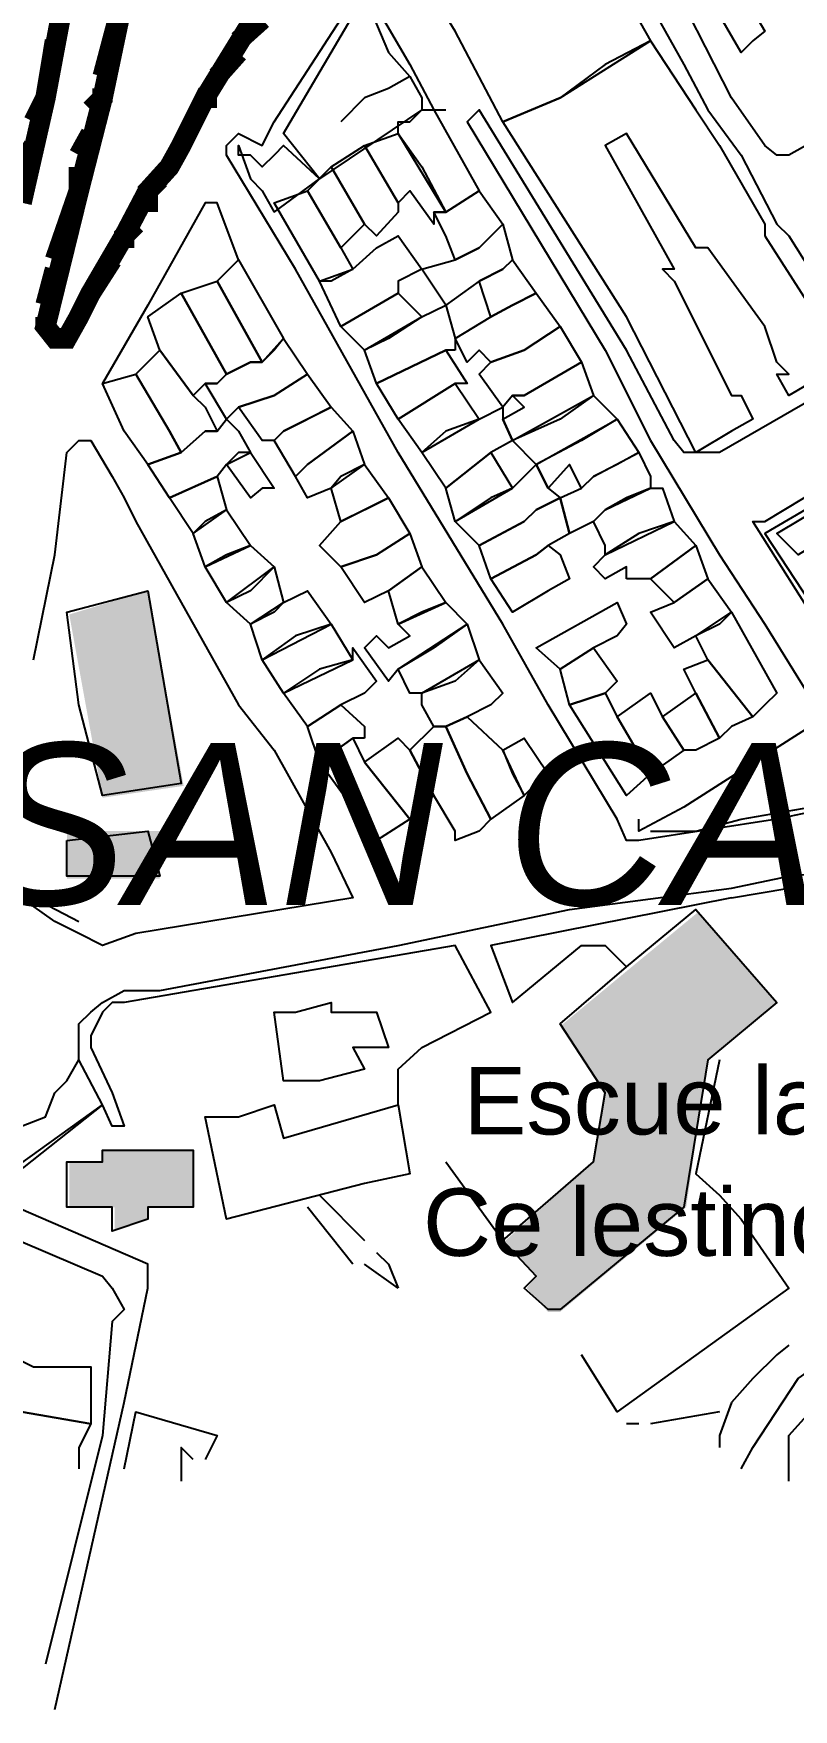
# Model space of a CAD drawing. Header units: millimetres. Extents: x -3588 to 75209, y -3737 to 38254.
# Drawn here: x 5809.5 to 5899.6, y 5032.3 to 5231.1 of the extents above; entities that cross this region are included whole.
import ezdxf

# ---------------------------------------------------------------- set-up
doc = ezdxf.new("R2010")
doc.units = ezdxf.units.MM
for name, color, linetype in [('H', 250, 'Continuous'), ('P', 253, 'Continuous'), ('T', 7, 'Continuous')]:
    doc.layers.add(name, color=color, linetype=linetype)

msp = doc.modelspace()

# ---------------------------------------------------------------- hatches: boundary and pattern name
at = {"layer": 'H', "linetype": 'Continuous'}
for points in [[(5817.714, 5140.452), (5813.761, 5162.185), (5823.075, 5165.002), (5827.316, 5141.861), (5817.714, 5140.452), (5817.714, 5140.452)], [(5813.473, 5130.85), (5824.483, 5130.85), (5824.483, 5136.499), (5813.473, 5136.499), (5813.473, 5130.85)], [(5871.918, 5079.478), (5870.494, 5079.478), (5867.965, 5082.295), (5869.086, 5083.703), (5865.133, 5087.656), (5875.871, 5097.258), (5877.28, 5105.452), (5871.918, 5113.342), (5880.096, 5120.128), (5888.29, 5126.897), (5897.604, 5116.175), (5889.41, 5109.389), (5886.866, 5091.897), (5871.918, 5079.478), (5871.918, 5079.478)], [(5819.122, 5089.064), (5819.122, 5091.897), (5813.761, 5091.897), (5813.761, 5097.258), (5817.714, 5097.258), (5817.714, 5098.667), (5823.075, 5098.667), (5828.436, 5098.667), (5828.436, 5091.897), (5823.075, 5091.897), (5823.075, 5090.489), (5819.122, 5089.064), (5819.122, 5089.064)]]:
    msp.add_hatch(color=256, dxfattribs=at).paths.add_polyline_path(points)

# ---------------------------------------------------------------- linework, layer by layer
at = {"layer": 'P'}
for points in [[(5886.594, 5295.144), (5884.049, 5293.736), (5879.808, 5289.783), (5874.447, 5284.422), (5867.677, 5277.636), (5863.724, 5273.411), (5859.483, 5268.05), (5854.122, 5262.673), (5847.353, 5251.662), (5840.583, 5240.94), (5829.845, 5223.448), (5827.028, 5217.798), (5820.258, 5207.076)], [(5877.28, 5227.401), (5871.918, 5223.448), (5865.133, 5220.615), (5859.483, 5231.337), (5852.714, 5242.348), (5870.494, 5251.662), (5882.641, 5230.217), (5877.28, 5227.401)], [(5920.458, 5231.337), (5920.458, 5230.217), (5920.458, 5228.809), (5911.143, 5223.448), (5899.013, 5216.662), (5897.604, 5216.662), (5896.196, 5217.798), (5892.243, 5223.448), (5884.049, 5239.531)], [(5894.772, 5230.217), (5893.363, 5228.809), (5888.002, 5238.123), (5889.41, 5239.531), (5890.819, 5236.987), (5892.243, 5238.123), (5896.196, 5231.337), (5894.772, 5230.217)], [(5808.112, 5211.013), (5810.944, 5223.448), (5813.473, 5236.987)], [(5848.761, 5236.987), (5850.169, 5234.17), (5854.122, 5227.401), (5856.955, 5222.023), (5858.363, 5222.023)], [(5881.232, 5236.987), (5886.594, 5227.401), (5889.41, 5222.023), (5893.363, 5216.662), (5897.604, 5208.484), (5899.013, 5207.076), (5905.782, 5196.337)], [(5814.897, 5197.474), (5813.473, 5194.929), (5812.064, 5194.929), (5810.944, 5196.337), (5814.897, 5212.437), (5817.714, 5223.448), (5820.258, 5235.578)], [(5854.122, 5225.976), (5855.547, 5223.448), (5855.547, 5222.023), (5843.4, 5213.845), (5839.159, 5219.207), (5848.761, 5235.578), (5851.594, 5228.809), (5854.122, 5225.976)], [(5904.374, 5139.316), (5897.604, 5137.908), (5881.232, 5135.363), (5879.808, 5135.363), (5878.688, 5137.908), (5870.494, 5151.463), (5865.133, 5161.049), (5852.714, 5181.374), (5840.583, 5203.123), (5832.389, 5216.662), (5832.389, 5217.798), (5833.797, 5219.207), (5836.63, 5217.798), (5838.038, 5220.615), (5845.944, 5232.762)], [(5888.002, 5222.023), (5890.819, 5217.798), (5896.196, 5208.484), (5896.196, 5207.076), (5905.782, 5192.112), (5899.013, 5188.159), (5897.604, 5190.688), (5899.013, 5190.688), (5897.604, 5192.112), (5896.196, 5196.337), (5889.41, 5205.652), (5888.002, 5205.652), (5879.808, 5219.207), (5877.28, 5217.798), (5885.457, 5203.123), (5884.049, 5203.123), (5885.457, 5201.699), (5892.243, 5188.159), (5893.363, 5188.159), (5894.772, 5185.327), (5892.243, 5183.918), (5888.002, 5181.374), (5879.808, 5197.474), (5865.133, 5220.615), (5871.918, 5223.448), (5882.641, 5230.217), (5888.002, 5222.023)], [(5854.122, 5225.976), (5851.594, 5224.568), (5848.761, 5223.448), (5845.944, 5220.615)], [(5854.122, 5220.615), (5855.547, 5222.023), (5856.955, 5222.023), (5862.316, 5212.437), (5858.363, 5209.893), (5852.714, 5219.207), (5852.714, 5220.615), (5854.122, 5220.615)], [(5906.918, 5190.688), (5890.819, 5181.374), (5889.41, 5181.374), (5888.002, 5181.374), (5886.594, 5181.374), (5885.457, 5182.798), (5879.808, 5193.521), (5862.316, 5222.023), (5860.908, 5220.615), (5877.28, 5193.521), (5882.641, 5182.798), (5890.819, 5169.243), (5896.196, 5161.049), (5902.966, 5150.039)], [(5855.547, 5215.254), (5858.363, 5209.893), (5856.955, 5209.893), (5856.955, 5208.484), (5854.122, 5212.437), (5852.714, 5211.013), (5848.761, 5217.798), (5852.714, 5219.207), (5855.547, 5215.254)], [(5838.038, 5209.893), (5843.4, 5213.845), (5839.159, 5217.798), (5838.038, 5216.662), (5836.63, 5215.254), (5835.222, 5216.662), (5833.797, 5216.662), (5833.797, 5217.798), (5835.222, 5213.845), (5836.63, 5212.437), (5838.038, 5209.893)], [(5852.714, 5211.013), (5852.714, 5209.893), (5850.169, 5207.076), (5848.761, 5208.484), (5844.808, 5215.254), (5848.761, 5217.798), (5852.714, 5211.013)], [(5847.353, 5207.076), (5845.944, 5205.652), (5841.991, 5212.437), (5844.808, 5215.254), (5848.761, 5208.484), (5847.353, 5207.076)], [(5844.808, 5201.699), (5843.4, 5201.699), (5838.038, 5211.013), (5841.991, 5212.437), (5845.944, 5205.652), (5847.353, 5203.123), (5844.808, 5201.699)], [(5862.316, 5205.652), (5859.483, 5204.243), (5858.363, 5207.076), (5856.955, 5209.893), (5858.363, 5209.893), (5862.316, 5212.437), (5865.133, 5208.484), (5862.316, 5205.652)], [(5833.797, 5204.243), (5831.269, 5211.013), (5829.845, 5211.013), (5823.075, 5198.882), (5817.714, 5189.568)], [(5862.316, 5201.699), (5858.363, 5198.882), (5855.547, 5203.123), (5859.483, 5204.243), (5862.316, 5205.652), (5865.133, 5208.484), (5866.269, 5204.243), (5865.133, 5203.123), (5862.316, 5201.699)], [(5820.258, 5207.076), (5816.305, 5200.29)], [(5850.169, 5205.652), (5852.714, 5207.076), (5855.547, 5203.123), (5852.714, 5201.699), (5852.714, 5200.29), (5845.944, 5196.337), (5843.4, 5201.699), (5847.353, 5203.123), (5850.169, 5205.652)], [(5838.038, 5193.521), (5836.63, 5192.112), (5831.269, 5201.699), (5833.797, 5204.243), (5839.159, 5194.929), (5838.038, 5193.521)], [(5866.269, 5198.882), (5863.724, 5197.474), (5862.316, 5201.699), (5865.133, 5203.123), (5866.269, 5204.243), (5869.086, 5200.29), (5866.269, 5198.882)], [(5835.222, 5192.112), (5832.389, 5190.688), (5827.028, 5200.29), (5831.269, 5201.699), (5836.63, 5192.112), (5835.222, 5192.112)], [(5816.305, 5200.29), (5814.897, 5197.474)], [(5831.269, 5189.568), (5829.845, 5189.568), (5828.436, 5188.159), (5824.483, 5193.521), (5823.075, 5197.474), (5827.028, 5200.29), (5832.389, 5190.688), (5831.269, 5189.568)], [(5851.594, 5194.929), (5848.761, 5193.521), (5845.944, 5196.337), (5852.714, 5200.29), (5855.547, 5197.474), (5851.594, 5194.929)], [(5867.677, 5193.521), (5863.724, 5192.112), (5862.316, 5193.521), (5860.908, 5192.112), (5859.483, 5194.929), (5863.724, 5197.474), (5866.269, 5198.882), (5869.086, 5200.29), (5871.918, 5196.337), (5867.677, 5193.521)], [(5859.483, 5193.521), (5858.363, 5193.521), (5850.169, 5189.568), (5848.761, 5193.521), (5855.547, 5197.474), (5858.363, 5198.882), (5859.483, 5194.929), (5859.483, 5193.521)], [(5866.269, 5188.159), (5865.133, 5186.751), (5862.316, 5190.688), (5863.724, 5192.112), (5867.677, 5193.521), (5871.918, 5196.337), (5874.447, 5192.112), (5867.677, 5188.159), (5866.269, 5188.159)], [(5825.62, 5183.918), (5821.667, 5190.688), (5824.483, 5193.521), (5828.436, 5188.159), (5829.845, 5186.751), (5831.269, 5183.918), (5829.845, 5183.918), (5827.028, 5181.374), (5825.62, 5183.918)], [(5831.269, 5189.568), (5832.389, 5190.688), (5835.222, 5192.112), (5836.63, 5192.112), (5839.159, 5194.929), (5841.991, 5190.688), (5838.038, 5188.159), (5833.797, 5186.751), (5832.389, 5185.327), (5829.845, 5189.568), (5831.269, 5189.568)], [(5859.483, 5189.568), (5852.714, 5185.327), (5850.169, 5189.568), (5858.363, 5193.521), (5860.908, 5189.568), (5859.483, 5189.568)], [(5871.918, 5185.327), (5866.269, 5182.798), (5865.133, 5185.327), (5867.677, 5186.751), (5866.269, 5188.159), (5867.677, 5188.159), (5874.447, 5192.112), (5875.871, 5188.159), (5871.918, 5185.327)], [(5820.258, 5183.918), (5817.714, 5189.568), (5821.667, 5190.688), (5825.62, 5183.918), (5827.028, 5181.374), (5823.075, 5179.966), (5820.258, 5183.918)], [(5841.991, 5185.327), (5839.159, 5183.918), (5838.038, 5182.798), (5836.63, 5182.798), (5833.797, 5186.751), (5838.038, 5188.159), (5841.991, 5190.688), (5844.808, 5186.751), (5841.991, 5185.327)], [(5858.363, 5183.918), (5855.547, 5181.374), (5852.714, 5185.327), (5859.483, 5189.568), (5862.316, 5185.327), (5858.363, 5183.918)], [(5874.447, 5182.798), (5869.086, 5179.966), (5866.269, 5182.798), (5875.871, 5188.159), (5878.688, 5185.327), (5874.447, 5182.798)], [(5833.797, 5181.374), (5832.389, 5179.966), (5831.269, 5178.557), (5825.62, 5176.013), (5823.075, 5179.966), (5827.028, 5181.374), (5829.845, 5183.918), (5831.269, 5183.918), (5832.389, 5185.327), (5833.797, 5183.918), (5835.222, 5181.374), (5833.797, 5181.374)], [(5839.159, 5183.918), (5844.808, 5186.751), (5847.353, 5183.918), (5841.991, 5179.966), (5840.583, 5178.557), (5838.038, 5182.798), (5839.159, 5183.918)], [(5862.316, 5185.327), (5865.133, 5186.751), (5865.133, 5185.327), (5866.269, 5182.798), (5863.724, 5181.374), (5858.363, 5177.149), (5855.547, 5181.374), (5862.316, 5185.327)], [(5878.688, 5179.966), (5875.871, 5178.557), (5874.447, 5177.149), (5873.039, 5179.966), (5870.494, 5177.149), (5869.086, 5179.966), (5878.688, 5185.327), (5881.232, 5181.374), (5878.688, 5179.966)], [(5845.944, 5178.557), (5844.808, 5177.149), (5841.991, 5176.013), (5840.583, 5178.557), (5841.991, 5179.966), (5847.353, 5183.918), (5848.761, 5179.966), (5845.944, 5178.557)], [(5809.52, 5156.824), (5812.064, 5169.243), (5813.473, 5181.374), (5814.897, 5182.798), (5816.305, 5182.798), (5818.834, 5178.557), (5820.258, 5176.013)], [(5836.63, 5177.149), (5835.222, 5176.013), (5832.389, 5179.966), (5835.222, 5181.374), (5838.038, 5177.149), (5836.63, 5177.149)], [(5863.724, 5176.013), (5859.483, 5173.196), (5858.363, 5177.149), (5863.724, 5181.374), (5866.269, 5177.149), (5863.724, 5176.013)], [(5879.808, 5176.013), (5877.28, 5174.604), (5875.871, 5173.196), (5873.039, 5171.788), (5871.918, 5176.013), (5874.447, 5177.149), (5875.871, 5178.557), (5881.232, 5181.374), (5882.641, 5178.557), (5882.641, 5177.149), (5879.808, 5176.013)], [(5901.557, 5162.474), (5894.772, 5173.196), (5896.196, 5173.196), (5909.735, 5181.374)], [(5913.688, 5181.374), (5912.568, 5181.374), (5896.196, 5171.788), (5901.557, 5163.594), (5906.918, 5154.28), (5913.688, 5142.149), (5915.096, 5142.149), (5924.699, 5143.269), (5926.107, 5142.149)], [(5913.688, 5179.966), (5915.096, 5178.557), (5900.133, 5169.243), (5897.604, 5171.788), (5913.688, 5181.374), (5913.688, 5179.966)], [(5848.761, 5174.604), (5845.944, 5173.196), (5844.808, 5177.149), (5848.761, 5179.966), (5851.594, 5176.013), (5848.761, 5174.604)], [(5870.494, 5177.149), (5871.918, 5176.013), (5869.086, 5174.604), (5867.677, 5173.196), (5862.316, 5170.363), (5859.483, 5173.196), (5866.269, 5177.149), (5869.086, 5179.966), (5870.494, 5177.149)], [(5829.845, 5173.196), (5828.436, 5171.788), (5825.62, 5176.013), (5831.269, 5178.557), (5832.389, 5174.604), (5829.845, 5173.196)], [(5820.258, 5176.013), (5821.667, 5173.196), (5827.028, 5163.594), (5833.797, 5151.463), (5838.038, 5146.102), (5844.808, 5133.955), (5847.353, 5128.594), (5821.667, 5124.353), (5817.714, 5122.944), (5814.897, 5124.353), (5812.064, 5125.777), (5808.112, 5128.594)], [(5850.169, 5169.243), (5845.944, 5167.835), (5843.4, 5170.363), (5845.944, 5173.196), (5851.594, 5176.013), (5854.122, 5171.788), (5850.169, 5169.243)], [(5873.039, 5171.788), (5870.494, 5170.363), (5869.086, 5169.243), (5863.724, 5166.426), (5862.316, 5170.363), (5867.677, 5173.196), (5869.086, 5174.604), (5871.918, 5176.013), (5873.039, 5171.788)], [(5881.232, 5171.788), (5877.28, 5169.243), (5877.28, 5170.363), (5875.871, 5173.196), (5877.28, 5174.604), (5882.641, 5177.149), (5884.049, 5177.149), (5885.457, 5173.196), (5881.232, 5171.788)], [(5832.389, 5169.243), (5829.845, 5167.835), (5828.436, 5171.788), (5832.389, 5174.604), (5835.222, 5170.363), (5832.389, 5169.243)], [(5850.169, 5169.243), (5854.122, 5171.788), (5855.547, 5167.835), (5851.594, 5165.002), (5848.761, 5163.594), (5845.944, 5167.835), (5850.169, 5169.243)], [(5879.808, 5166.426), (5879.808, 5167.835), (5877.28, 5166.426), (5875.871, 5167.835), (5877.28, 5169.243), (5885.457, 5173.196), (5888.002, 5170.363), (5882.641, 5166.426), (5881.232, 5166.426), (5879.808, 5166.426)], [(5835.222, 5165.002), (5832.389, 5163.594), (5829.845, 5167.835), (5835.222, 5170.363), (5838.038, 5167.835), (5835.222, 5165.002)], [(5870.494, 5165.002), (5866.269, 5162.474), (5863.724, 5166.426), (5869.086, 5169.243), (5870.494, 5170.363), (5871.918, 5169.243), (5873.039, 5166.426), (5870.494, 5165.002)], [(5884.049, 5165.002), (5882.641, 5166.426), (5888.002, 5170.363), (5889.41, 5166.426), (5885.457, 5163.594), (5884.049, 5165.002)], [(5838.038, 5162.474), (5835.222, 5161.049), (5832.389, 5163.594), (5838.038, 5167.835), (5839.159, 5163.594), (5838.038, 5162.474)], [(5855.547, 5162.474), (5852.714, 5161.049), (5851.594, 5165.002), (5855.547, 5167.835), (5858.363, 5163.594), (5855.547, 5162.474)], [(5890.819, 5161.049), (5888.002, 5159.641), (5885.457, 5158.233), (5882.641, 5162.474), (5885.457, 5163.594), (5889.41, 5166.426), (5892.243, 5162.474), (5890.819, 5161.049)], [(5814.897, 5151.463), (5813.473, 5162.474), (5823.075, 5165.002), (5827.028, 5142.149), (5817.714, 5140.724), (5814.897, 5151.463)], [(5840.583, 5159.641), (5836.63, 5156.824), (5835.222, 5161.049), (5839.159, 5163.594), (5841.991, 5165.002), (5844.808, 5161.049), (5840.583, 5159.641)], [(5856.955, 5158.233), (5852.714, 5155.688), (5851.594, 5154.28), (5848.761, 5158.233), (5850.169, 5159.641), (5851.594, 5158.233), (5854.122, 5159.641), (5852.714, 5161.049), (5858.363, 5163.594), (5860.908, 5161.049), (5856.955, 5158.233)], [(5878.688, 5159.641), (5875.871, 5158.233), (5871.918, 5155.688), (5869.086, 5158.233), (5878.688, 5163.594), (5879.808, 5161.049), (5878.688, 5159.641)], [(5896.196, 5151.463), (5894.772, 5150.039), (5889.41, 5156.824), (5888.002, 5159.641), (5892.243, 5162.474), (5897.604, 5152.871), (5896.196, 5151.463)], [(5843.4, 5155.688), (5839.159, 5152.871), (5836.63, 5156.824), (5844.808, 5161.049), (5847.353, 5156.824), (5843.4, 5155.688)], [(5859.483, 5154.28), (5855.547, 5152.871), (5854.122, 5152.871), (5852.714, 5155.688), (5860.908, 5161.049), (5862.316, 5156.824), (5859.483, 5154.28)], [(5848.761, 5152.871), (5845.944, 5151.463), (5841.991, 5148.918), (5839.159, 5152.871), (5847.353, 5156.824), (5847.353, 5158.233), (5850.169, 5154.28), (5848.761, 5152.871)], [(5877.28, 5152.871), (5873.039, 5151.463), (5871.918, 5155.688), (5875.871, 5158.233), (5878.688, 5154.28), (5877.28, 5152.871)], [(5863.724, 5151.463), (5860.908, 5150.039), (5858.363, 5148.918), (5856.955, 5148.918), (5855.547, 5151.463), (5855.547, 5152.871), (5862.316, 5156.824), (5865.133, 5152.871), (5863.724, 5151.463)], [(5892.243, 5148.918), (5890.819, 5147.51), (5888.002, 5152.871), (5886.594, 5155.688), (5889.41, 5156.824), (5894.772, 5150.039), (5892.243, 5148.918)], [(5878.688, 5150.039), (5882.641, 5143.269), (5879.808, 5140.724), (5873.039, 5151.463), (5877.28, 5152.871), (5878.688, 5150.039)], [(5884.049, 5150.039), (5886.594, 5146.102), (5882.641, 5143.269), (5878.688, 5150.039), (5882.641, 5152.871), (5884.049, 5150.039)], [(5888.002, 5146.102), (5886.594, 5146.102), (5884.049, 5150.039), (5888.002, 5152.871), (5890.819, 5147.51), (5888.002, 5146.102)], [(5848.761, 5147.51), (5847.353, 5147.51), (5843.4, 5144.677), (5841.991, 5148.918), (5845.944, 5151.463), (5848.761, 5148.918), (5848.761, 5147.51)], [(5866.269, 5143.269), (5867.677, 5140.724), (5863.724, 5137.908), (5860.908, 5143.269), (5858.363, 5148.918), (5860.908, 5150.039), (5865.133, 5146.102), (5866.269, 5143.269)], [(5862.316, 5136.499), (5859.483, 5135.363), (5859.483, 5136.499), (5856.955, 5140.724), (5854.122, 5146.102), (5856.955, 5148.918), (5858.363, 5148.918), (5860.908, 5143.269), (5863.724, 5137.908), (5862.316, 5136.499)], [(5882.641, 5136.499), (5888.002, 5136.499), (5893.363, 5137.908), (5901.557, 5139.316), (5904.374, 5140.724), (5905.782, 5142.149), (5905.782, 5143.269), (5904.374, 5143.269), (5901.557, 5148.918), (5886.594, 5139.316), (5881.232, 5136.499), (5881.232, 5137.908)], [(5848.761, 5144.677), (5854.122, 5137.908), (5850.169, 5135.363), (5843.4, 5144.677), (5847.353, 5147.51), (5848.761, 5144.677)], [(5854.122, 5146.102), (5856.955, 5140.724), (5854.122, 5137.908), (5848.761, 5144.677), (5852.714, 5147.51), (5854.122, 5146.102)], [(5869.086, 5142.149), (5867.677, 5140.724), (5865.133, 5146.102), (5867.677, 5147.51), (5870.494, 5143.269), (5869.086, 5142.149)], [(5813.473, 5135.363), (5823.075, 5136.499), (5824.483, 5131.138), (5813.473, 5131.138), (5813.473, 5135.363), (5813.473, 5135.363)], [(5808.112, 5101.499), (5810.944, 5102.62), (5812.064, 5105.452), (5813.473, 5106.861), (5814.897, 5109.389), (5814.897, 5112.222), (5814.897, 5113.63), (5816.305, 5115.039), (5817.714, 5116.175), (5820.258, 5117.583), (5824.483, 5117.583), (5852.714, 5122.944), (5873.039, 5127.185), (5892.243, 5129.714), (5899.013, 5131.138), (5912.568, 5132.547), (5913.688, 5133.955)], [(5892.243, 5128.594), (5899.013, 5129.714), (5913.688, 5132.547), (5923.29, 5133.955)], [(5806.703, 5131.138), (5809.52, 5128.594), (5814.897, 5125.777)], [(5892.243, 5128.594), (5863.724, 5122.944), (5866.269, 5116.175), (5874.447, 5122.944), (5877.28, 5122.944), (5879.808, 5120.4)], [(5871.918, 5079.75), (5870.494, 5079.75), (5867.677, 5082.295), (5869.086, 5083.703), (5865.133, 5087.944), (5875.871, 5097.258), (5877.28, 5105.452), (5871.918, 5113.63), (5879.808, 5120.4), (5888.002, 5127.185), (5897.604, 5116.175), (5889.41, 5109.389), (5886.594, 5091.897), (5871.918, 5079.75), (5871.918, 5079.75)], [(5852.714, 5104.028), (5852.714, 5108.269), (5855.547, 5110.814), (5863.724, 5115.039), (5859.483, 5122.944), (5820.258, 5116.175), (5818.834, 5116.175), (5817.714, 5115.039), (5816.305, 5112.222), (5816.305, 5110.814), (5818.834, 5105.452), (5820.258, 5101.499), (5818.834, 5101.499), (5817.714, 5104.028)], [(5843.4, 5106.861), (5839.159, 5106.861), (5838.038, 5115.039), (5840.583, 5115.039), (5844.808, 5116.175), (5844.808, 5115.039), (5850.169, 5115.039), (5851.594, 5110.814), (5847.353, 5110.814), (5848.761, 5108.269), (5843.4, 5106.861)], [(5802.75, 5093.305), (5817.714, 5104.028), (5814.897, 5109.389)], [(5890.819, 5109.389), (5888.002, 5095.85), (5890.819, 5093.305), (5893.363, 5090.489), (5899.013, 5082.295), (5878.688, 5067.619), (5874.447, 5074.389)], [(5817.714, 5104.028), (5804.159, 5093.305)], [(5833.797, 5102.62), (5838.038, 5104.028), (5839.159, 5100.075), (5852.714, 5104.028), (5854.122, 5095.85), (5848.761, 5094.714), (5832.389, 5090.489), (5829.845, 5102.62), (5833.797, 5102.62)], [(5818.834, 5089.064), (5818.834, 5091.897), (5813.473, 5091.897), (5813.473, 5097.258), (5817.714, 5097.258), (5817.714, 5098.667), (5823.075, 5098.667), (5828.436, 5098.667), (5828.436, 5091.897), (5823.075, 5091.897), (5823.075, 5090.489), (5818.834, 5089.064), (5818.834, 5089.064)], [(5858.363, 5097.258), (5865.133, 5087.944)], [(5787.787, 5047.295), (5795.981, 5086.536), (5797.389, 5090.489), (5797.389, 5091.897), (5798.509, 5091.897), (5817.714, 5083.703), (5818.834, 5082.295), (5820.258, 5079.75), (5818.834, 5078.342), (5817.714, 5064.803), (5810.944, 5037.693)], [(5812.064, 5032.331), (5820.258, 5068.74), (5823.075, 5082.295), (5823.075, 5083.703), (5823.075, 5085.128), (5804.159, 5093.305)], [(5847.353, 5085.128), (5841.991, 5091.897)], [(5843.4, 5093.305), (5848.761, 5087.944)], [(5850.169, 5086.536), (5851.594, 5085.128), (5852.714, 5082.295)], [(5852.714, 5082.295), (5848.761, 5085.128)], [(5893.363, 5060.85), (5894.772, 5063.379), (5900.133, 5071.572), (5909.735, 5078.342), (5917.929, 5085.128), (5921.882, 5081.175)], [(5899.013, 5059.426), (5899.013, 5064.803), (5901.557, 5067.619), (5908.327, 5072.981), (5912.568, 5072.981), (5917.929, 5076.934), (5921.882, 5081.175)], [(5816.305, 5068.74), (5816.305, 5066.211), (5808.112, 5067.619), (5805.295, 5068.74), (5806.703, 5070.164), (5806.703, 5071.572), (5806.703, 5074.389), (5809.52, 5072.981), (5816.305, 5072.981), (5816.305, 5068.74)], [(5899.013, 5075.525), (5897.604, 5074.389), (5894.772, 5071.572), (5892.243, 5068.74)], [(5892.243, 5068.74), (5890.819, 5064.803), (5890.819, 5063.379)], [(5804.159, 5061.97), (5805.295, 5064.803), (5808.112, 5064.803), (5808.112, 5067.619), (5816.305, 5066.211), (5814.897, 5063.379)], [(5820.258, 5060.85), (5821.667, 5067.619), (5831.269, 5064.803), (5829.845, 5061.97)], [(5881.232, 5066.211), (5879.808, 5066.211)], [(5890.819, 5067.619), (5882.641, 5066.211)], [(5814.897, 5063.379), (5814.897, 5060.85)], [(5828.436, 5061.97), (5827.028, 5063.379), (5827.028, 5059.426)]]:
    msp.add_lwpolyline(points, dxfattribs=at)
for points, const_width in [([(5820.258, 5235.578), (5817.714, 5223.448), (5814.897, 5212.437), (5810.944, 5196.337), (5812.064, 5194.929), (5813.473, 5194.929), (5814.897, 5197.474), (5816.305, 5200.29), (5820.258, 5207.076), (5823.075, 5212.437), (5825.62, 5215.254), (5827.028, 5217.798), (5829.845, 5223.448), (5840.583, 5240.94)], 2.417), ([(5820.258, 5235.578), (5817.714, 5223.448), (5814.897, 5212.437), (5810.944, 5196.337), (5812.064, 5194.929), (5813.473, 5194.929), (5814.897, 5197.474), (5816.305, 5200.29), (5820.258, 5207.076), (5823.075, 5212.437), (5825.62, 5215.254), (5827.028, 5217.798), (5829.845, 5223.448), (5840.583, 5240.94)], 1.2), ([(5808.112, 5211.013), (5810.944, 5223.448), (5813.473, 5236.987)], 2.417), ([(5808.112, 5211.013), (5810.944, 5223.448), (5813.473, 5236.987)], 1.2), ([(5820.258, 5236.987), (5820.258, 5235.578), (5817.714, 5225.976)], 2.417), ([(5833.797, 5230.217), (5836.63, 5232.762)], 2.417), ([(5809.52, 5220.615), (5810.944, 5223.448), (5812.064, 5230.217)], 2.417), ([(5831.269, 5225.976), (5833.797, 5228.809)], 2.417), ([(5817.714, 5224.568), (5817.714, 5223.448), (5816.305, 5222.023)], 2.417), ([(5825.62, 5215.254), (5827.028, 5217.798), (5829.845, 5223.448), (5831.269, 5223.448)], 2.417), ([(5816.305, 5219.207), (5814.897, 5216.662)], 2.417), ([(5808.112, 5215.254), (5809.52, 5217.798)], 2.417), ([(5814.897, 5215.254), (5814.897, 5212.437), (5812.064, 5204.243)], 2.417), ([(5823.075, 5209.893), (5823.075, 5212.437), (5824.483, 5213.845)], 2.417), ([(5820.258, 5205.652), (5820.258, 5207.076), (5821.667, 5208.484)], 2.417), ([(5813.473, 5194.929), (5814.897, 5197.474), (5816.305, 5200.29), (5818.834, 5204.243)], 2.417), ([(5812.064, 5203.123), (5810.944, 5198.882)], 2.417), ([(5810.944, 5197.474), (5810.944, 5196.337), (5812.064, 5194.929)], 2.417)]:
    msp.add_lwpolyline(points, dxfattribs=dict(at, const_width=const_width))

# ---------------------------------------------------------------- texts
at = {"layer": 'T', "attachment_point": 1}
for s, insert, char_height in [('{\\fArial|b0|i1|c0|p18;SAN CAYETANO}', (5802.862, 5146.934), 19.20446), ('{\\fArial|b0|i0|c0|p18;Escue la Jo sé}', (5860.476, 5108.525), 8.00186), ('{\\fArial|b0|i0|c0|p18;Ce lestino  Mutis}', (5855.675, 5094.122), 8.00186)]:
    msp.add_mtext(s, dxfattribs=dict(at, insert=insert, char_height=char_height))

doc.saveas('drawing.dxf')
